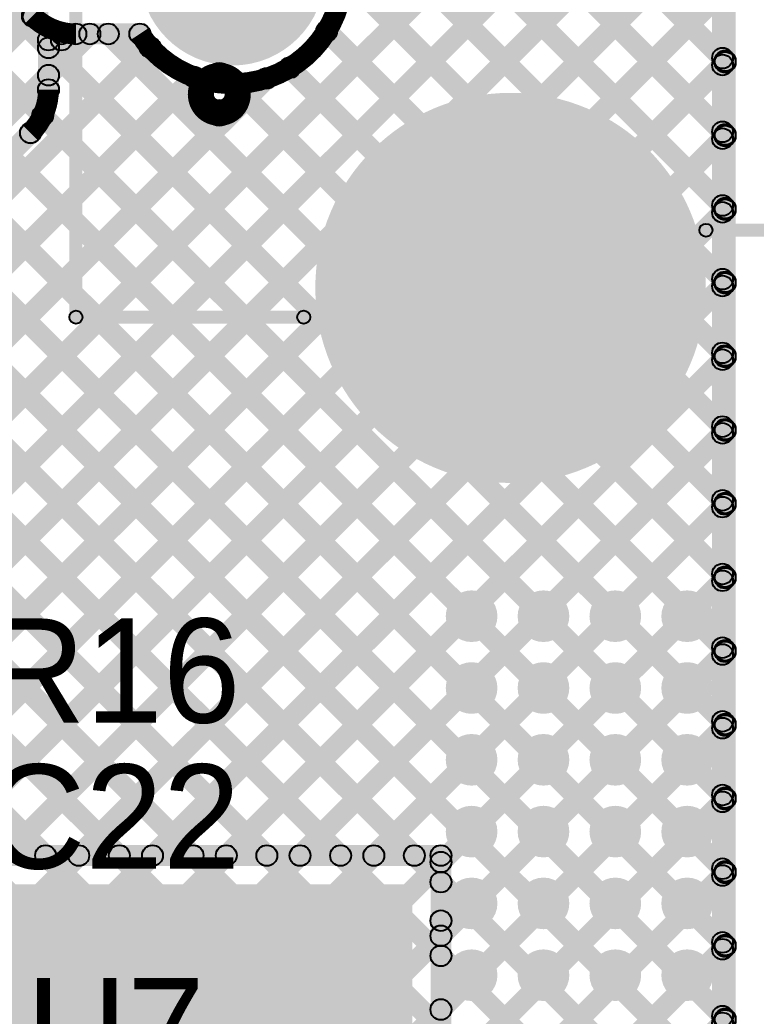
# Model space of a CAD drawing. Header units: millimetres. Extents: x -0.28 to 3.03, y -0.05 to 3.12.
# Drawn here: x 2.4386 to 2.7208, y 1.0364 to 1.4187 of the extents above; entities that cross this region are included whole.
import ezdxf

# ---------------------------------------------------------------- set-up
doc = ezdxf.new("R2010")
doc.units = ezdxf.units.MM
doc.header["$MEASUREMENT"] = 0
for name, color, linetype in [('BottomLayer', 5, 'Continuous'), ('BottomSolder', 6, 'Continuous'), ('PadHoleLayer', 156, 'Continuous'), ('TopLayer', 1, 'Continuous'), ('TopOverlay', 2, 'Continuous'), ('TopPaste', 8, 'Continuous'), ('TopSolder', 216, 'Continuous'), ('ViaHoleLayer', 16, 'Continuous')]:
    doc.layers.add(name, color=color, linetype=linetype)

# ---------------------------------------------------------------- blocks, each defined once
blk = doc.blocks.new('R__0603_34')
at = {"layer": 'TopLayer'}
for points in [[(-0.015, 0.0175), (-0.015, -0.0175), (-0.045, -0.0175), (-0.045, 0.0175)], [(0.045, 0.0175), (0.045, -0.0175), (0.015, -0.0175), (0.015, 0.0175)]]:
    blk.add_hatch(color=1, dxfattribs=at).paths.add_polyline_path(points)
at = {"layer": 'TopOverlay'}
h = blk.add_hatch(color=2, dxfattribs=at)
edge = h.paths.add_edge_path()
edge.add_arc((-0.049, 0.021), 0.0025, 0, 360)
h = blk.add_hatch(color=2, dxfattribs=at)
edge = h.paths.add_edge_path()
edge.add_arc((-0.049, 0.021), 0.0025, 0, 360)
for points in [[(0.049, 0.0235), (0.049, 0.0185), (-0.049, 0.0185), (-0.049, 0.0235)], [(-0.0465, -0.021), (-0.0515, -0.021), (-0.0515, 0.021), (-0.0465, 0.021)], [(0.0515, -0.021), (0.0465, -0.021), (0.0465, 0.021), (0.0515, 0.021)], [(0.049, -0.0185), (0.049, -0.0235), (-0.049, -0.0235), (-0.049, -0.0185)]]:
    blk.add_hatch(color=2, dxfattribs=at).paths.add_polyline_path(points)
h = blk.add_hatch(color=2, dxfattribs=at)
edge = h.paths.add_edge_path()
edge.add_arc((0.049, 0.021), 0.0025, 0, 360)
h = blk.add_hatch(color=2, dxfattribs=at)
edge = h.paths.add_edge_path()
edge.add_arc((0.049, 0.021), 0.0025, 0, 360)
h = blk.add_hatch(color=2, dxfattribs=at)
edge = h.paths.add_edge_path()
edge.add_arc((-0.049, -0.021), 0.0025, 0, 360)
h = blk.add_hatch(color=2, dxfattribs=at)
edge = h.paths.add_edge_path()
edge.add_arc((-0.049, -0.021), 0.0025, 0, 360)
h = blk.add_hatch(color=2, dxfattribs=at)
edge = h.paths.add_edge_path()
edge.add_arc((0.049, -0.021), 0.0025, 0, 360)
h = blk.add_hatch(color=2, dxfattribs=at)
edge = h.paths.add_edge_path()
edge.add_arc((0.049, -0.021), 0.0025, 0, 360)
at = {"layer": 'TopPaste'}
for points in [[(-0.015, 0.0175), (-0.015, -0.0175), (-0.045, -0.0175), (-0.045, 0.0175)], [(0.045, 0.0175), (0.045, -0.0175), (0.015, -0.0175), (0.015, 0.0175)]]:
    blk.add_hatch(color=8, dxfattribs=at).paths.add_polyline_path(points)
at = {"layer": 'TopSolder'}
for points in [[(-0.011, 0.0215), (-0.011, -0.0215), (-0.049, -0.0215), (-0.049, 0.0215)], [(0.049, 0.0215), (0.049, -0.0215), (0.011, -0.0215), (0.011, 0.0215)]]:
    blk.add_hatch(color=216, dxfattribs=at).paths.add_polyline_path(points)
at = {"layer": 'TopOverlay'}
for centre in [(-0.049, 0.021), (-0.049, 0.021), (0.049, 0.021), (0.049, 0.021), (-0.049, -0.021), (-0.049, -0.021), (0.049, -0.021), (0.049, -0.021)]:
    blk.add_circle(centre, 0.0025, dxfattribs=at)
blk = doc.blocks.new('901_141A1011D10100_74')
at = {"layer": 'BottomLayer'}
h = blk.add_hatch(color=5, dxfattribs=at)
edge = h.paths.add_edge_path()
edge.add_arc((-0.09843, 0), 0.0315, 0, 360)
h = blk.add_hatch(color=5, dxfattribs=at)
edge = h.paths.add_edge_path()
edge.add_arc((-0.21929, -0.10669), 0.07087, 0, 360)
at = {"layer": 'BottomSolder'}
h = blk.add_hatch(color=6, dxfattribs=at)
edge = h.paths.add_edge_path()
edge.add_arc((-0.09843, 0), 0.0355, 0, 360)
h = blk.add_hatch(color=6, dxfattribs=at)
edge = h.paths.add_edge_path()
edge.add_arc((-0.21929, -0.10669), 0.07487, 0, 360)
at = {"layer": 'PadHoleLayer'}
h = blk.add_hatch(color=156, dxfattribs=at)
edge = h.paths.add_edge_path()
edge.add_arc((-0.21929, -0.10669), 0.04528, 0, 360)
at = {"layer": 'TopLayer'}
h = blk.add_hatch(color=1, dxfattribs=at)
edge = h.paths.add_edge_path()
edge.add_arc((-0.09843, 0), 0.0315, 0, 360)
h = blk.add_hatch(color=1, dxfattribs=at)
edge = h.paths.add_edge_path()
edge.add_arc((-0.21929, -0.10669), 0.07087, 0, 360)
at = {"layer": 'TopOverlay'}
h = blk.add_hatch(color=2, dxfattribs=at)
edge = h.paths.add_edge_path()
edge.add_arc((-0.23052, 0.06), 0.0025, 0, 360)
h = blk.add_hatch(color=2, dxfattribs=at)
edge = h.paths.add_edge_path()
edge.add_arc((-0.23052, 0.06), 0.0025, 0, 360)
for points in [[(-0.23052, 0.0575), (-0.23052, 0.0625), (0.31092, 0.0625), (0.31092, 0.0575)], [(-0.23302, 0.06), (-0.22802, 0.06), (-0.22802, -0.0274), (-0.23302, -0.0274)], [(-0.19965, -0.18161), (-0.19465, -0.18161), (-0.19465, -0.51), (-0.19965, -0.51)]]:
    blk.add_hatch(color=2, dxfattribs=at).paths.add_polyline_path(points)
h = blk.add_hatch(color=2, dxfattribs=at)
edge = h.paths.add_edge_path()
edge.add_arc((-0.15207, 0.005), 0.005, 0, 360)
h = blk.add_hatch(color=2, dxfattribs=at)
edge = h.paths.add_edge_path()
edge.add_arc((-0.13793, 0.005), 0.005, 0, 360)
h = blk.add_hatch(color=2, dxfattribs=at)
edge = h.paths.add_edge_path()
edge.add_arc((-0.23052, -0.0274), 0.0025, 0, 360)
h = blk.add_hatch(color=2, dxfattribs=at)
edge = h.paths.add_edge_path()
edge.add_arc((-0.19715, -0.18161), 0.0025, 0, 360)
at = {"layer": 'TopSolder'}
h = blk.add_hatch(color=216, dxfattribs=at)
edge = h.paths.add_edge_path()
edge.add_arc((-0.09843, 0), 0.0355, 0, 360)
h = blk.add_hatch(color=216, dxfattribs=at)
edge = h.paths.add_edge_path()
edge.add_arc((-0.21929, -0.10669), 0.07487, 0, 360)
at = {"layer": 'TopOverlay', "const_width": 0.01}
blk.add_lwpolyline([(-0.13793, 0.005, 1), (-0.15207, 0.005, 1)], format="xyb", close=True, dxfattribs=at)
at = {"layer": 'TopOverlay'}
for centre, radius in [((-0.23052, 0.06), 0.0025), ((-0.23052, 0.06), 0.0025), ((-0.15207, 0.005), 0.005), ((-0.13793, 0.005), 0.005), ((-0.23052, -0.0274), 0.0025), ((-0.19715, -0.18161), 0.0025)]:
    blk.add_circle(centre, radius, dxfattribs=at)

msp = doc.modelspace()

# ---------------------------------------------------------------- hatches: boundary and pattern name
at = {"layer": 'BottomLayer'}
for points in [[(2.712, 0.0509), (2.704, 0.0509), (2.704, 3.09961), (2.712, 3.09961)], [(1.62818, 2.22367), (1.63384, 2.22933), (2.71083, 1.15234), (2.70517, 1.14668)], [(1.85714, 1.96643), (1.8628, 1.97209), (2.71083, 1.12406), (2.70517, 1.1184)], [(1.8808, 1.91448), (1.88646, 1.92014), (2.71083, 1.09577), (2.70517, 1.09012)], [(1.87986, 1.88714), (1.88552, 1.8928), (2.71083, 1.06749), (2.70517, 1.06183)], [(1.87849, 1.86023), (1.88415, 1.86589), (2.71083, 1.0392), (2.70517, 1.03355)], [(1.87867, 1.83177), (1.88432, 1.83743), (2.71083, 1.01092), (2.70517, 1.00526)], [(1.87468, 1.80747), (1.88034, 1.81313), (2.71083, 0.98263), (2.70517, 0.97698)], [(1.85709, 1.79677), (1.86275, 1.80243), (2.71083, 0.95435), (2.70517, 0.94869)], [(1.85649, 1.76909), (1.86215, 1.77474), (2.71083, 0.92607), (2.70517, 0.92041)], [(1.84238, 1.75492), (1.84804, 1.76057), (2.71083, 0.89778), (2.70517, 0.89212)], [(1.82985, 1.73917), (1.8355, 1.74482), (2.71083, 0.8695), (2.70517, 0.86384)], [(2.55529, 1.55113), (2.56094, 1.55678), (2.71083, 1.4069), (2.70517, 1.40124)], [(2.29683, 1.12605), (2.29117, 1.13171), (2.70517, 1.54571), (2.71083, 1.54005)], [(2.55791, 1.52023), (2.56356, 1.52588), (2.71083, 1.37861), (2.70517, 1.37296)], [(2.29673, 1.09767), (2.29108, 1.10333), (2.70517, 1.51742), (2.71083, 1.51177)], [(2.54739, 1.50246), (2.55305, 1.50811), (2.71083, 1.35033), (2.70517, 1.34467)], [(2.5298, 1.49176), (2.53546, 1.49742), (2.71083, 1.32205), (2.70517, 1.31639)], [(2.29683, 1.06948), (2.29117, 1.07514), (2.70517, 1.48914), (2.71083, 1.48348)], [(2.29683, 1.0412), (2.29117, 1.04685), (2.70517, 1.46085), (2.71083, 1.4552)], [(2.40757, 1.45041), (2.41323, 1.45606), (2.44619, 1.4231), (2.44054, 1.41744)], [(2.55967, 1.43361), (2.56532, 1.43927), (2.71083, 1.29376), (2.70517, 1.28811)], [(2.28509, 1.00117), (2.27943, 1.00683), (2.70517, 1.43257), (2.71083, 1.42691)], [(2.29282, 1.26346), (2.28716, 1.26912), (2.44084, 1.4228), (2.4465, 1.41714)], [(2.29433, 1.23669), (2.28867, 1.24234), (2.46253, 1.4162), (2.46818, 1.41054)], [(2.46, 1.40937), (2.46, 1.41737), (2.48451, 1.41737), (2.48451, 1.40937)], [(2.4696, 1.41054), (2.47526, 1.4162), (2.71083, 1.18062), (2.70517, 1.17497)], [(2.55336, 1.41163), (2.55902, 1.41729), (2.71083, 1.26548), (2.70517, 1.25982)], [(2.29433, 1.2084), (2.28867, 1.21406), (2.48566, 1.41105), (2.49132, 1.4054)], [(2.31337, 1.00117), (2.30771, 1.00683), (2.70517, 1.40429), (2.71083, 1.39863)], [(2.29433, 1.18012), (2.28867, 1.18578), (2.50256, 1.39966), (2.50822, 1.39401)], [(2.53916, 1.39755), (2.54482, 1.4032), (2.71083, 1.23719), (2.70517, 1.23154)], [(2.29683, 1.15433), (2.29117, 1.15999), (2.53035, 1.39917), (2.536, 1.39351)], [(2.51701, 1.39142), (2.52267, 1.39707), (2.71083, 1.20891), (2.70517, 1.20325)], [(2.34166, 1.00117), (2.336, 1.00683), (2.70517, 1.376), (2.71083, 1.37034)], [(2.36994, 1.00117), (2.36428, 1.00683), (2.70517, 1.34772), (2.71083, 1.34206)], [(2.39822, 1.00117), (2.39257, 1.00683), (2.70517, 1.31943), (2.71083, 1.31378)], [(2.42651, 1.00117), (2.42085, 1.00683), (2.70517, 1.29115), (2.71083, 1.28549)], [(2.45479, 1.00117), (2.44914, 1.00683), (2.70517, 1.26286), (2.71083, 1.25721)], [(2.28867, 1.25206), (2.29433, 1.25771), (2.71083, 0.84121), (2.70517, 0.83556)], [(2.47883, 0.99692), (2.47317, 1.00258), (2.70517, 1.23458), (2.71083, 1.22892)], [(2.28867, 1.22377), (2.29433, 1.22943), (2.71083, 0.81293), (2.70517, 0.80727)], [(2.49315, 0.98296), (2.48749, 0.98862), (2.70517, 1.2063), (2.71083, 1.20064)], [(2.28867, 1.19549), (2.29433, 1.20115), (2.71083, 0.78464), (2.70517, 0.77899)], [(2.50729, 0.96882), (2.50164, 0.97448), (2.70517, 1.17801), (2.71083, 1.17235)], [(2.52144, 0.95468), (2.51578, 0.96033), (2.70517, 1.14973), (2.71083, 1.14407)], [(2.53558, 0.94053), (2.52992, 0.94619), (2.70517, 1.12144), (2.71083, 1.11579)], [(2.54972, 0.92639), (2.54406, 0.93205), (2.70517, 1.09316), (2.71083, 1.0875)], [(2.56195, 0.91034), (2.55629, 0.91599), (2.70517, 1.06487), (2.71083, 1.05922)], [(2.56283, 0.88293), (2.55717, 0.88859), (2.70517, 1.03659), (2.71083, 1.03093)]]:
    msp.add_hatch(color=5, dxfattribs=at).paths.add_polyline_path(points)
h = msp.add_hatch(color=5, dxfattribs=at)
edge = h.paths.add_edge_path()
edge.add_arc((2.44337, 1.42027), 0.004, 0, 360)
h = msp.add_hatch(color=5, dxfattribs=at)
edge = h.paths.add_edge_path()
edge.add_arc((2.44337, 1.42027), 0.004, 0, 360)
h = msp.add_hatch(color=5, dxfattribs=at)
edge = h.paths.add_edge_path()
edge.add_arc((2.44338, 1.42025), 0.004, 0, 360)
h = msp.add_hatch(color=5, dxfattribs=at)
edge = h.paths.add_edge_path()
edge.add_arc((2.44367, 1.41997), 0.004, 0, 360)
h = msp.add_hatch(color=5, dxfattribs=at)
edge = h.paths.add_edge_path()
edge.add_arc((2.46, 1.41337), 0.004, 0, 360)
h = msp.add_hatch(color=5, dxfattribs=at)
edge = h.paths.add_edge_path()
edge.add_arc((2.46, 1.41337), 0.004, 0, 360)
h = msp.add_hatch(color=5, dxfattribs=at)
edge = h.paths.add_edge_path()
edge.add_arc((2.46, 1.41337), 0.004, 0, 360)
h = msp.add_hatch(color=5, dxfattribs=at)
edge = h.paths.add_edge_path()
edge.add_arc((2.46535, 1.41337), 0.004, 0, 360)
h = msp.add_hatch(color=5, dxfattribs=at)
edge = h.paths.add_edge_path()
edge.add_arc((2.47243, 1.41337), 0.004, 0, 360)
h = msp.add_hatch(color=5, dxfattribs=at)
edge = h.paths.add_edge_path()
edge.add_arc((2.48451, 1.41337), 0.004, 0, 360)
h = msp.add_hatch(color=5, dxfattribs=at)
edge = h.paths.add_edge_path()
edge.add_arc((2.48451, 1.41337), 0.004, 0, 360)
h = msp.add_hatch(color=5, dxfattribs=at)
edge = h.paths.add_edge_path()
edge.add_arc((2.55619, 1.41446), 0.004, 0, 360)
h = msp.add_hatch(color=5, dxfattribs=at)
edge = h.paths.add_edge_path()
edge.add_arc((2.48849, 1.40822), 0.004, 0, 360)
h = msp.add_hatch(color=5, dxfattribs=at)
edge = h.paths.add_edge_path()
edge.add_arc((2.708, 1.40407), 0.004, 0, 360)
h = msp.add_hatch(color=5, dxfattribs=at)
edge = h.paths.add_edge_path()
edge.add_arc((2.54199, 1.40038), 0.004, 0, 360)
h = msp.add_hatch(color=5, dxfattribs=at)
edge = h.paths.add_edge_path()
edge.add_arc((2.708, 1.40146), 0.004, 0, 360)
h = msp.add_hatch(color=5, dxfattribs=at)
edge = h.paths.add_edge_path()
edge.add_arc((2.50539, 1.39684), 0.004, 0, 360)
h = msp.add_hatch(color=5, dxfattribs=at)
edge = h.paths.add_edge_path()
edge.add_arc((2.53318, 1.39634), 0.004, 0, 360)
h = msp.add_hatch(color=5, dxfattribs=at)
edge = h.paths.add_edge_path()
edge.add_arc((2.51984, 1.39424), 0.004, 0, 360)
h = msp.add_hatch(color=5, dxfattribs=at)
edge = h.paths.add_edge_path()
edge.add_arc((2.708, 1.37579), 0.004, 0, 360)
h = msp.add_hatch(color=5, dxfattribs=at)
edge = h.paths.add_edge_path()
edge.add_arc((2.708, 1.37317), 0.004, 0, 360)
h = msp.add_hatch(color=5, dxfattribs=at)
edge = h.paths.add_edge_path()
edge.add_arc((2.708, 1.3475), 0.004, 0, 360)
h = msp.add_hatch(color=5, dxfattribs=at)
edge = h.paths.add_edge_path()
edge.add_arc((2.708, 1.34489), 0.004, 0, 360)
h = msp.add_hatch(color=5, dxfattribs=at)
edge = h.paths.add_edge_path()
edge.add_arc((2.708, 1.31922), 0.004, 0, 360)
h = msp.add_hatch(color=5, dxfattribs=at)
edge = h.paths.add_edge_path()
edge.add_arc((2.708, 1.3166), 0.004, 0, 360)
h = msp.add_hatch(color=5, dxfattribs=at)
edge = h.paths.add_edge_path()
edge.add_arc((2.708, 1.29093), 0.004, 0, 360)
h = msp.add_hatch(color=5, dxfattribs=at)
edge = h.paths.add_edge_path()
edge.add_arc((2.708, 1.28832), 0.004, 0, 360)
h = msp.add_hatch(color=5, dxfattribs=at)
edge = h.paths.add_edge_path()
edge.add_arc((2.708, 1.26265), 0.004, 0, 360)
h = msp.add_hatch(color=5, dxfattribs=at)
edge = h.paths.add_edge_path()
edge.add_arc((2.708, 1.26004), 0.004, 0, 360)
h = msp.add_hatch(color=5, dxfattribs=at)
edge = h.paths.add_edge_path()
edge.add_arc((2.708, 1.23436), 0.004, 0, 360)
h = msp.add_hatch(color=5, dxfattribs=at)
edge = h.paths.add_edge_path()
edge.add_arc((2.708, 1.23175), 0.004, 0, 360)
h = msp.add_hatch(color=5, dxfattribs=at)
edge = h.paths.add_edge_path()
edge.add_arc((2.708, 1.20608), 0.004, 0, 360)
h = msp.add_hatch(color=5, dxfattribs=at)
edge = h.paths.add_edge_path()
edge.add_arc((2.708, 1.20347), 0.004, 0, 360)
h = msp.add_hatch(color=5, dxfattribs=at)
edge = h.paths.add_edge_path()
edge.add_arc((2.61176, 1.18987), 0.00886, 0, 360)
h = msp.add_hatch(color=5, dxfattribs=at)
edge = h.paths.add_edge_path()
edge.add_arc((2.63932, 1.18987), 0.00886, 0, 360)
h = msp.add_hatch(color=5, dxfattribs=at)
edge = h.paths.add_edge_path()
edge.add_arc((2.66687, 1.18987), 0.00886, 0, 360)
h = msp.add_hatch(color=5, dxfattribs=at)
edge = h.paths.add_edge_path()
edge.add_arc((2.69443, 1.18987), 0.00886, 0, 360)
h = msp.add_hatch(color=5, dxfattribs=at)
edge = h.paths.add_edge_path()
edge.add_arc((2.708, 1.1778), 0.004, 0, 360)
h = msp.add_hatch(color=5, dxfattribs=at)
edge = h.paths.add_edge_path()
edge.add_arc((2.708, 1.17518), 0.004, 0, 360)
h = msp.add_hatch(color=5, dxfattribs=at)
edge = h.paths.add_edge_path()
edge.add_arc((2.61176, 1.16231), 0.00886, 0, 360)
h = msp.add_hatch(color=5, dxfattribs=at)
edge = h.paths.add_edge_path()
edge.add_arc((2.63932, 1.16231), 0.00886, 0, 360)
h = msp.add_hatch(color=5, dxfattribs=at)
edge = h.paths.add_edge_path()
edge.add_arc((2.66687, 1.16231), 0.00886, 0, 360)
h = msp.add_hatch(color=5, dxfattribs=at)
edge = h.paths.add_edge_path()
edge.add_arc((2.69443, 1.16231), 0.00886, 0, 360)
h = msp.add_hatch(color=5, dxfattribs=at)
edge = h.paths.add_edge_path()
edge.add_arc((2.708, 1.14951), 0.004, 0, 360)
h = msp.add_hatch(color=5, dxfattribs=at)
edge = h.paths.add_edge_path()
edge.add_arc((2.708, 1.1469), 0.004, 0, 360)
h = msp.add_hatch(color=5, dxfattribs=at)
edge = h.paths.add_edge_path()
edge.add_arc((2.61176, 1.13475), 0.00886, 0, 360)
h = msp.add_hatch(color=5, dxfattribs=at)
edge = h.paths.add_edge_path()
edge.add_arc((2.63932, 1.13475), 0.00886, 0, 360)
h = msp.add_hatch(color=5, dxfattribs=at)
edge = h.paths.add_edge_path()
edge.add_arc((2.66687, 1.13475), 0.00886, 0, 360)
h = msp.add_hatch(color=5, dxfattribs=at)
edge = h.paths.add_edge_path()
edge.add_arc((2.69443, 1.13475), 0.00886, 0, 360)
h = msp.add_hatch(color=5, dxfattribs=at)
edge = h.paths.add_edge_path()
edge.add_arc((2.708, 1.12123), 0.004, 0, 360)
h = msp.add_hatch(color=5, dxfattribs=at)
edge = h.paths.add_edge_path()
edge.add_arc((2.708, 1.11861), 0.004, 0, 360)
h = msp.add_hatch(color=5, dxfattribs=at)
edge = h.paths.add_edge_path()
edge.add_arc((2.61176, 1.10719), 0.00886, 0, 360)
h = msp.add_hatch(color=5, dxfattribs=at)
edge = h.paths.add_edge_path()
edge.add_arc((2.63932, 1.10719), 0.00886, 0, 360)
h = msp.add_hatch(color=5, dxfattribs=at)
edge = h.paths.add_edge_path()
edge.add_arc((2.66687, 1.10719), 0.00886, 0, 360)
h = msp.add_hatch(color=5, dxfattribs=at)
edge = h.paths.add_edge_path()
edge.add_arc((2.69443, 1.10719), 0.00886, 0, 360)
h = msp.add_hatch(color=5, dxfattribs=at)
edge = h.paths.add_edge_path()
edge.add_arc((2.708, 1.09294), 0.004, 0, 360)
h = msp.add_hatch(color=5, dxfattribs=at)
edge = h.paths.add_edge_path()
edge.add_arc((2.708, 1.09033), 0.004, 0, 360)
h = msp.add_hatch(color=5, dxfattribs=at)
edge = h.paths.add_edge_path()
edge.add_arc((2.61176, 1.07963), 0.00886, 0, 360)
h = msp.add_hatch(color=5, dxfattribs=at)
edge = h.paths.add_edge_path()
edge.add_arc((2.63932, 1.07963), 0.00886, 0, 360)
h = msp.add_hatch(color=5, dxfattribs=at)
edge = h.paths.add_edge_path()
edge.add_arc((2.66687, 1.07963), 0.00886, 0, 360)
h = msp.add_hatch(color=5, dxfattribs=at)
edge = h.paths.add_edge_path()
edge.add_arc((2.69443, 1.07963), 0.00886, 0, 360)
h = msp.add_hatch(color=5, dxfattribs=at)
edge = h.paths.add_edge_path()
edge.add_arc((2.708, 1.06466), 0.004, 0, 360)
h = msp.add_hatch(color=5, dxfattribs=at)
edge = h.paths.add_edge_path()
edge.add_arc((2.708, 1.06205), 0.004, 0, 360)
h = msp.add_hatch(color=5, dxfattribs=at)
edge = h.paths.add_edge_path()
edge.add_arc((2.61176, 1.05207), 0.00886, 0, 360)
h = msp.add_hatch(color=5, dxfattribs=at)
edge = h.paths.add_edge_path()
edge.add_arc((2.63932, 1.05207), 0.00886, 0, 360)
h = msp.add_hatch(color=5, dxfattribs=at)
edge = h.paths.add_edge_path()
edge.add_arc((2.66687, 1.05207), 0.00886, 0, 360)
h = msp.add_hatch(color=5, dxfattribs=at)
edge = h.paths.add_edge_path()
edge.add_arc((2.69443, 1.05207), 0.00886, 0, 360)
h = msp.add_hatch(color=5, dxfattribs=at)
edge = h.paths.add_edge_path()
edge.add_arc((2.708, 1.03637), 0.004, 0, 360)
h = msp.add_hatch(color=5, dxfattribs=at)
edge = h.paths.add_edge_path()
edge.add_arc((2.708, 1.03376), 0.004, 0, 360)
at = {"layer": 'BottomSolder'}
h = msp.add_hatch(color=6, dxfattribs=at)
edge = h.paths.add_edge_path()
edge.add_arc((2.61176, 1.18987), 0.00991, 0, 360)
h = msp.add_hatch(color=6, dxfattribs=at)
edge = h.paths.add_edge_path()
edge.add_arc((2.63932, 1.18987), 0.00991, 0, 360)
h = msp.add_hatch(color=6, dxfattribs=at)
edge = h.paths.add_edge_path()
edge.add_arc((2.66687, 1.18987), 0.00991, 0, 360)
h = msp.add_hatch(color=6, dxfattribs=at)
edge = h.paths.add_edge_path()
edge.add_arc((2.69443, 1.18987), 0.00991, 0, 360)
h = msp.add_hatch(color=6, dxfattribs=at)
edge = h.paths.add_edge_path()
edge.add_arc((2.61176, 1.16231), 0.00991, 0, 360)
h = msp.add_hatch(color=6, dxfattribs=at)
edge = h.paths.add_edge_path()
edge.add_arc((2.63932, 1.16231), 0.00991, 0, 360)
h = msp.add_hatch(color=6, dxfattribs=at)
edge = h.paths.add_edge_path()
edge.add_arc((2.66687, 1.16231), 0.00991, 0, 360)
h = msp.add_hatch(color=6, dxfattribs=at)
edge = h.paths.add_edge_path()
edge.add_arc((2.69443, 1.16231), 0.00991, 0, 360)
h = msp.add_hatch(color=6, dxfattribs=at)
edge = h.paths.add_edge_path()
edge.add_arc((2.61176, 1.13475), 0.00991, 0, 360)
h = msp.add_hatch(color=6, dxfattribs=at)
edge = h.paths.add_edge_path()
edge.add_arc((2.63932, 1.13475), 0.00991, 0, 360)
h = msp.add_hatch(color=6, dxfattribs=at)
edge = h.paths.add_edge_path()
edge.add_arc((2.66687, 1.13475), 0.00991, 0, 360)
h = msp.add_hatch(color=6, dxfattribs=at)
edge = h.paths.add_edge_path()
edge.add_arc((2.69443, 1.13475), 0.00991, 0, 360)
h = msp.add_hatch(color=6, dxfattribs=at)
edge = h.paths.add_edge_path()
edge.add_arc((2.61176, 1.10719), 0.00991, 0, 360)
h = msp.add_hatch(color=6, dxfattribs=at)
edge = h.paths.add_edge_path()
edge.add_arc((2.63932, 1.10719), 0.00991, 0, 360)
h = msp.add_hatch(color=6, dxfattribs=at)
edge = h.paths.add_edge_path()
edge.add_arc((2.66687, 1.10719), 0.00991, 0, 360)
h = msp.add_hatch(color=6, dxfattribs=at)
edge = h.paths.add_edge_path()
edge.add_arc((2.69443, 1.10719), 0.00991, 0, 360)
h = msp.add_hatch(color=6, dxfattribs=at)
edge = h.paths.add_edge_path()
edge.add_arc((2.61176, 1.07963), 0.00991, 0, 360)
h = msp.add_hatch(color=6, dxfattribs=at)
edge = h.paths.add_edge_path()
edge.add_arc((2.63932, 1.07963), 0.00991, 0, 360)
h = msp.add_hatch(color=6, dxfattribs=at)
edge = h.paths.add_edge_path()
edge.add_arc((2.66687, 1.07963), 0.00991, 0, 360)
h = msp.add_hatch(color=6, dxfattribs=at)
edge = h.paths.add_edge_path()
edge.add_arc((2.69443, 1.07963), 0.00991, 0, 360)
h = msp.add_hatch(color=6, dxfattribs=at)
edge = h.paths.add_edge_path()
edge.add_arc((2.61176, 1.05207), 0.00991, 0, 360)
h = msp.add_hatch(color=6, dxfattribs=at)
edge = h.paths.add_edge_path()
edge.add_arc((2.63932, 1.05207), 0.00991, 0, 360)
h = msp.add_hatch(color=6, dxfattribs=at)
edge = h.paths.add_edge_path()
edge.add_arc((2.66687, 1.05207), 0.00991, 0, 360)
h = msp.add_hatch(color=6, dxfattribs=at)
edge = h.paths.add_edge_path()
edge.add_arc((2.69443, 1.05207), 0.00991, 0, 360)
at = {"layer": 'TopLayer'}
for points in [[(2.70502, 3.099), (2.71302, 3.099), (2.71302, 0.0503), (2.70502, 0.0503)], [(2.55529, 1.55113), (2.56094, 1.55678), (2.71185, 1.40588), (2.7062, 1.40022)], [(2.36583, 1.19505), (2.36017, 1.20071), (2.7062, 1.54673), (2.71185, 1.54107)], [(2.55791, 1.52023), (2.56356, 1.52588), (2.71185, 1.37759), (2.7062, 1.37193)], [(2.36633, 1.16727), (2.36068, 1.17293), (2.7062, 1.51845), (2.71185, 1.51279)], [(2.54739, 1.50246), (2.55305, 1.50811), (2.71185, 1.34931), (2.7062, 1.34365)], [(2.5298, 1.49176), (2.53546, 1.49742), (2.71185, 1.32102), (2.7062, 1.31537)], [(2.36633, 1.13899), (2.36068, 1.14464), (2.7062, 1.49016), (2.71185, 1.48451)], [(2.36633, 1.1107), (2.36068, 1.11636), (2.7062, 1.46188), (2.71185, 1.45622)], [(2.55967, 1.43361), (2.56532, 1.43927), (2.71185, 1.29274), (2.7062, 1.28708)], [(2.37909, 1.09517), (2.37343, 1.10083), (2.7062, 1.43359), (2.71185, 1.42794)], [(2.45233, 1.39469), (2.44667, 1.40034), (2.46253, 1.4162), (2.46818, 1.41054)], [(2.4495, 1.407), (2.4495, 1.415), (2.4545, 1.415), (2.4545, 1.407)], [(2.4545, 1.40937), (2.4545, 1.41737), (2.48451, 1.41737), (2.48451, 1.40937)], [(2.4696, 1.41054), (2.47526, 1.4162), (2.71185, 1.1796), (2.7062, 1.17394)], [(2.55336, 1.41163), (2.55902, 1.41729), (2.71185, 1.26445), (2.7062, 1.2588)], [(2.3256, 1.23967), (2.31994, 1.24533), (2.48566, 1.41105), (2.49132, 1.4054)], [(2.4535, 1.392), (2.4455, 1.392), (2.4455, 1.411), (2.4535, 1.411)], [(2.44667, 1.40518), (2.45233, 1.41084), (2.71185, 1.15132), (2.7062, 1.14566)], [(2.40737, 1.09517), (2.40171, 1.10083), (2.7062, 1.40531), (2.71185, 1.39965)], [(2.35388, 1.23967), (2.34822, 1.24533), (2.50256, 1.39966), (2.50822, 1.39401)], [(2.53916, 1.39755), (2.54482, 1.4032), (2.71185, 1.23617), (2.7062, 1.23051)], [(2.36583, 1.22333), (2.36017, 1.22899), (2.53035, 1.39917), (2.536, 1.39351)], [(2.51701, 1.39142), (2.52267, 1.39707), (2.71185, 1.20789), (2.7062, 1.20223)], [(2.44443, 1.37915), (2.45008, 1.3848), (2.71185, 1.12303), (2.7062, 1.11738)], [(2.40946, 1.33657), (2.40381, 1.34223), (2.43977, 1.37819), (2.44543, 1.37254)], [(2.43566, 1.09517), (2.43, 1.10083), (2.7062, 1.37703), (2.71185, 1.37137)], [(2.43126, 1.36403), (2.43692, 1.36968), (2.71185, 1.09475), (2.7062, 1.08909)], [(2.41712, 1.34988), (2.42278, 1.35554), (2.71185, 1.06646), (2.7062, 1.06081)], [(2.46394, 1.09517), (2.45828, 1.10083), (2.7062, 1.34874), (2.71185, 1.34308)], [(2.40296, 1.33576), (2.40861, 1.34142), (2.71185, 1.03818), (2.7062, 1.03252)], [(2.32419, 1.32967), (2.32985, 1.33533), (2.56435, 1.10083), (2.55869, 1.09517)], [(2.35248, 1.32967), (2.35814, 1.33533), (2.59264, 1.10083), (2.58698, 1.09517)], [(2.38076, 1.32967), (2.38642, 1.33533), (2.71185, 1.0099), (2.7062, 1.00424)], [(2.31017, 1.31541), (2.31583, 1.32107), (2.53607, 1.10083), (2.53041, 1.09517)], [(2.49222, 1.09517), (2.48657, 1.10083), (2.7062, 1.32046), (2.71185, 1.3148)], [(2.52051, 1.09517), (2.51485, 1.10083), (2.7062, 1.29217), (2.71185, 1.28652)], [(2.54879, 1.09517), (2.54314, 1.10083), (2.7062, 1.26389), (2.71185, 1.25823)], [(2.36017, 1.23713), (2.36583, 1.24278), (2.50778, 1.10083), (2.50213, 1.09517)], [(2.57708, 1.09517), (2.57142, 1.10083), (2.7062, 1.2356), (2.71185, 1.22995)], [(2.36017, 1.20884), (2.36583, 1.2145), (2.4795, 1.10083), (2.47384, 1.09517)], [(2.60283, 1.09264), (2.59717, 1.0983), (2.7062, 1.20732), (2.71185, 1.20166)], [(2.36068, 1.18005), (2.36633, 1.18571), (2.45121, 1.10083), (2.44556, 1.09517)], [(2.60283, 1.06435), (2.59717, 1.07001), (2.7062, 1.17904), (2.71185, 1.17338)], [(2.60283, 1.03607), (2.59717, 1.04173), (2.7062, 1.15075), (2.71185, 1.14509)], [(2.60283, 1.00779), (2.59717, 1.01344), (2.7062, 1.12247), (2.71185, 1.11681)], [(2.36351, 1.094), (2.36351, 1.102), (2.6, 1.102), (2.6, 1.094)], [(2.604, 1.073), (2.596, 1.073), (2.596, 1.098), (2.604, 1.098)], [(2.60283, 0.9795), (2.59717, 0.98516), (2.7062, 1.09418), (2.71185, 1.08853)], [(2.59717, 1.08498), (2.60283, 1.09064), (2.71185, 0.98161), (2.7062, 0.97595)], [(2.252, 1.024), (2.589, 1.024), (2.589, 1.087), (2.252, 1.087)], [(2.604, 1.013), (2.596, 1.013), (2.596, 1.073), (2.604, 1.073)], [(2.604, 1.013), (2.596, 1.013), (2.596, 1.073), (2.604, 1.073)], [(2.60283, 0.95122), (2.59717, 0.95687), (2.7062, 1.0659), (2.71185, 1.06024)], [(2.546, 0.876), (2.589, 0.876), (2.589, 1.062), (2.546, 1.062)], [(2.59717, 1.05669), (2.60283, 1.06235), (2.71185, 0.95333), (2.7062, 0.94767)], [(2.60283, 0.92293), (2.59717, 0.92859), (2.7062, 1.03761), (2.71185, 1.03196)]]:
    msp.add_hatch(color=1, dxfattribs=at).paths.add_polyline_path(points)
h = msp.add_hatch(color=1, dxfattribs=at)
edge = h.paths.add_edge_path()
edge.add_arc((2.4495, 1.411), 0.004, 0, 360)
h = msp.add_hatch(color=1, dxfattribs=at)
edge = h.paths.add_edge_path()
edge.add_arc((2.4495, 1.411), 0.004, 0, 360)
h = msp.add_hatch(color=1, dxfattribs=at)
edge = h.paths.add_edge_path()
edge.add_arc((2.4545, 1.41337), 0.004, 0, 360)
h = msp.add_hatch(color=1, dxfattribs=at)
edge = h.paths.add_edge_path()
edge.add_arc((2.4545, 1.411), 0.004, 0, 360)
h = msp.add_hatch(color=1, dxfattribs=at)
edge = h.paths.add_edge_path()
edge.add_arc((2.46535, 1.41337), 0.004, 0, 360)
h = msp.add_hatch(color=1, dxfattribs=at)
edge = h.paths.add_edge_path()
edge.add_arc((2.47243, 1.41337), 0.004, 0, 360)
h = msp.add_hatch(color=1, dxfattribs=at)
edge = h.paths.add_edge_path()
edge.add_arc((2.48451, 1.41337), 0.004, 0, 360)
h = msp.add_hatch(color=1, dxfattribs=at)
edge = h.paths.add_edge_path()
edge.add_arc((2.48451, 1.41337), 0.004, 0, 360)
h = msp.add_hatch(color=1, dxfattribs=at)
edge = h.paths.add_edge_path()
edge.add_arc((2.55619, 1.41446), 0.004, 0, 360)
h = msp.add_hatch(color=1, dxfattribs=at)
edge = h.paths.add_edge_path()
edge.add_arc((2.4495, 1.40801), 0.004, 0, 360)
h = msp.add_hatch(color=1, dxfattribs=at)
edge = h.paths.add_edge_path()
edge.add_arc((2.48849, 1.40822), 0.004, 0, 360)
h = msp.add_hatch(color=1, dxfattribs=at)
edge = h.paths.add_edge_path()
edge.add_arc((2.54199, 1.40038), 0.004, 0, 360)
h = msp.add_hatch(color=1, dxfattribs=at)
edge = h.paths.add_edge_path()
edge.add_arc((2.70902, 1.40305), 0.004, 0, 360)
h = msp.add_hatch(color=1, dxfattribs=at)
edge = h.paths.add_edge_path()
edge.add_arc((2.70902, 1.40248), 0.004, 0, 360)
h = msp.add_hatch(color=1, dxfattribs=at)
edge = h.paths.add_edge_path()
edge.add_arc((2.4495, 1.39752), 0.004, 0, 360)
h = msp.add_hatch(color=1, dxfattribs=at)
edge = h.paths.add_edge_path()
edge.add_arc((2.50539, 1.39684), 0.004, 0, 360)
h = msp.add_hatch(color=1, dxfattribs=at)
edge = h.paths.add_edge_path()
edge.add_arc((2.53318, 1.39634), 0.004, 0, 360)
h = msp.add_hatch(color=1, dxfattribs=at)
edge = h.paths.add_edge_path()
edge.add_arc((2.4495, 1.392), 0.004, 0, 360)
h = msp.add_hatch(color=1, dxfattribs=at)
edge = h.paths.add_edge_path()
edge.add_arc((2.4495, 1.392), 0.004, 0, 360)
h = msp.add_hatch(color=1, dxfattribs=at)
edge = h.paths.add_edge_path()
edge.add_arc((2.4495, 1.392), 0.004, 0, 360)
h = msp.add_hatch(color=1, dxfattribs=at)
edge = h.paths.add_edge_path()
edge.add_arc((2.51984, 1.39424), 0.004, 0, 360)
h = msp.add_hatch(color=1, dxfattribs=at)
edge = h.paths.add_edge_path()
edge.add_arc((2.44725, 1.38197), 0.004, 0, 360)
h = msp.add_hatch(color=1, dxfattribs=at)
edge = h.paths.add_edge_path()
edge.add_arc((2.4426, 1.37537), 0.004, 0, 360)
h = msp.add_hatch(color=1, dxfattribs=at)
edge = h.paths.add_edge_path()
edge.add_arc((2.4426, 1.37537), 0.004, 0, 360)
h = msp.add_hatch(color=1, dxfattribs=at)
edge = h.paths.add_edge_path()
edge.add_arc((2.44262, 1.37538), 0.004, 0, 360)
h = msp.add_hatch(color=1, dxfattribs=at)
edge = h.paths.add_edge_path()
edge.add_arc((2.70902, 1.37476), 0.004, 0, 360)
h = msp.add_hatch(color=1, dxfattribs=at)
edge = h.paths.add_edge_path()
edge.add_arc((2.70902, 1.3742), 0.004, 0, 360)
h = msp.add_hatch(color=1, dxfattribs=at)
edge = h.paths.add_edge_path()
edge.add_arc((2.70902, 1.34648), 0.004, 0, 360)
h = msp.add_hatch(color=1, dxfattribs=at)
edge = h.paths.add_edge_path()
edge.add_arc((2.70902, 1.34591), 0.004, 0, 360)
h = msp.add_hatch(color=1, dxfattribs=at)
edge = h.paths.add_edge_path()
edge.add_arc((2.70902, 1.31819), 0.004, 0, 360)
h = msp.add_hatch(color=1, dxfattribs=at)
edge = h.paths.add_edge_path()
edge.add_arc((2.70902, 1.31763), 0.004, 0, 360)
h = msp.add_hatch(color=1, dxfattribs=at)
edge = h.paths.add_edge_path()
edge.add_arc((2.70902, 1.28991), 0.004, 0, 360)
h = msp.add_hatch(color=1, dxfattribs=at)
edge = h.paths.add_edge_path()
edge.add_arc((2.70902, 1.28934), 0.004, 0, 360)
h = msp.add_hatch(color=1, dxfattribs=at)
edge = h.paths.add_edge_path()
edge.add_arc((2.70902, 1.26163), 0.004, 0, 360)
h = msp.add_hatch(color=1, dxfattribs=at)
edge = h.paths.add_edge_path()
edge.add_arc((2.70902, 1.26106), 0.004, 0, 360)
h = msp.add_hatch(color=1, dxfattribs=at)
edge = h.paths.add_edge_path()
edge.add_arc((2.70902, 1.23334), 0.004, 0, 360)
h = msp.add_hatch(color=1, dxfattribs=at)
edge = h.paths.add_edge_path()
edge.add_arc((2.70902, 1.23278), 0.004, 0, 360)
h = msp.add_hatch(color=1, dxfattribs=at)
edge = h.paths.add_edge_path()
edge.add_arc((2.70902, 1.20506), 0.004, 0, 360)
h = msp.add_hatch(color=1, dxfattribs=at)
edge = h.paths.add_edge_path()
edge.add_arc((2.70902, 1.20449), 0.004, 0, 360)
h = msp.add_hatch(color=1, dxfattribs=at)
edge = h.paths.add_edge_path()
edge.add_arc((2.61176, 1.18987), 0.00886, 0, 360)
h = msp.add_hatch(color=1, dxfattribs=at)
edge = h.paths.add_edge_path()
edge.add_arc((2.63932, 1.18987), 0.00886, 0, 360)
h = msp.add_hatch(color=1, dxfattribs=at)
edge = h.paths.add_edge_path()
edge.add_arc((2.66687, 1.18987), 0.00886, 0, 360)
h = msp.add_hatch(color=1, dxfattribs=at)
edge = h.paths.add_edge_path()
edge.add_arc((2.69443, 1.18987), 0.00886, 0, 360)
h = msp.add_hatch(color=1, dxfattribs=at)
edge = h.paths.add_edge_path()
edge.add_arc((2.70902, 1.17677), 0.004, 0, 360)
h = msp.add_hatch(color=1, dxfattribs=at)
edge = h.paths.add_edge_path()
edge.add_arc((2.70902, 1.17621), 0.004, 0, 360)
h = msp.add_hatch(color=1, dxfattribs=at)
edge = h.paths.add_edge_path()
edge.add_arc((2.61176, 1.16231), 0.00886, 0, 360)
h = msp.add_hatch(color=1, dxfattribs=at)
edge = h.paths.add_edge_path()
edge.add_arc((2.63932, 1.16231), 0.00886, 0, 360)
h = msp.add_hatch(color=1, dxfattribs=at)
edge = h.paths.add_edge_path()
edge.add_arc((2.66687, 1.16231), 0.00886, 0, 360)
h = msp.add_hatch(color=1, dxfattribs=at)
edge = h.paths.add_edge_path()
edge.add_arc((2.69443, 1.16231), 0.00886, 0, 360)
h = msp.add_hatch(color=1, dxfattribs=at)
edge = h.paths.add_edge_path()
edge.add_arc((2.70902, 1.14849), 0.004, 0, 360)
h = msp.add_hatch(color=1, dxfattribs=at)
edge = h.paths.add_edge_path()
edge.add_arc((2.70902, 1.14792), 0.004, 0, 360)
h = msp.add_hatch(color=1, dxfattribs=at)
edge = h.paths.add_edge_path()
edge.add_arc((2.61176, 1.13475), 0.00886, 0, 360)
h = msp.add_hatch(color=1, dxfattribs=at)
edge = h.paths.add_edge_path()
edge.add_arc((2.63932, 1.13475), 0.00886, 0, 360)
h = msp.add_hatch(color=1, dxfattribs=at)
edge = h.paths.add_edge_path()
edge.add_arc((2.66687, 1.13475), 0.00886, 0, 360)
h = msp.add_hatch(color=1, dxfattribs=at)
edge = h.paths.add_edge_path()
edge.add_arc((2.69443, 1.13475), 0.00886, 0, 360)
h = msp.add_hatch(color=1, dxfattribs=at)
edge = h.paths.add_edge_path()
edge.add_arc((2.70902, 1.1202), 0.004, 0, 360)
h = msp.add_hatch(color=1, dxfattribs=at)
edge = h.paths.add_edge_path()
edge.add_arc((2.70902, 1.11964), 0.004, 0, 360)
h = msp.add_hatch(color=1, dxfattribs=at)
edge = h.paths.add_edge_path()
edge.add_arc((2.61176, 1.10719), 0.00886, 0, 360)
h = msp.add_hatch(color=1, dxfattribs=at)
edge = h.paths.add_edge_path()
edge.add_arc((2.63932, 1.10719), 0.00886, 0, 360)
h = msp.add_hatch(color=1, dxfattribs=at)
edge = h.paths.add_edge_path()
edge.add_arc((2.66687, 1.10719), 0.00886, 0, 360)
h = msp.add_hatch(color=1, dxfattribs=at)
edge = h.paths.add_edge_path()
edge.add_arc((2.69443, 1.10719), 0.00886, 0, 360)
h = msp.add_hatch(color=1, dxfattribs=at)
edge = h.paths.add_edge_path()
edge.add_arc((2.44839, 1.098), 0.004, 0, 360)
h = msp.add_hatch(color=1, dxfattribs=at)
edge = h.paths.add_edge_path()
edge.add_arc((2.46111, 1.098), 0.004, 0, 360)
h = msp.add_hatch(color=1, dxfattribs=at)
edge = h.paths.add_edge_path()
edge.add_arc((2.47667, 1.098), 0.004, 0, 360)
h = msp.add_hatch(color=1, dxfattribs=at)
edge = h.paths.add_edge_path()
edge.add_arc((2.4894, 1.098), 0.004, 0, 360)
h = msp.add_hatch(color=1, dxfattribs=at)
edge = h.paths.add_edge_path()
edge.add_arc((2.50495, 1.098), 0.004, 0, 360)
h = msp.add_hatch(color=1, dxfattribs=at)
edge = h.paths.add_edge_path()
edge.add_arc((2.51768, 1.098), 0.004, 0, 360)
h = msp.add_hatch(color=1, dxfattribs=at)
edge = h.paths.add_edge_path()
edge.add_arc((2.53324, 1.098), 0.004, 0, 360)
h = msp.add_hatch(color=1, dxfattribs=at)
edge = h.paths.add_edge_path()
edge.add_arc((2.54596, 1.098), 0.004, 0, 360)
h = msp.add_hatch(color=1, dxfattribs=at)
edge = h.paths.add_edge_path()
edge.add_arc((2.56152, 1.098), 0.004, 0, 360)
h = msp.add_hatch(color=1, dxfattribs=at)
edge = h.paths.add_edge_path()
edge.add_arc((2.57425, 1.098), 0.004, 0, 360)
h = msp.add_hatch(color=1, dxfattribs=at)
edge = h.paths.add_edge_path()
edge.add_arc((2.58981, 1.098), 0.004, 0, 360)
h = msp.add_hatch(color=1, dxfattribs=at)
edge = h.paths.add_edge_path()
edge.add_arc((2.6, 1.098), 0.004, 0, 360)
h = msp.add_hatch(color=1, dxfattribs=at)
edge = h.paths.add_edge_path()
edge.add_arc((2.6, 1.098), 0.004, 0, 360)
h = msp.add_hatch(color=1, dxfattribs=at)
edge = h.paths.add_edge_path()
edge.add_arc((2.6, 1.09547), 0.004, 0, 360)
h = msp.add_hatch(color=1, dxfattribs=at)
edge = h.paths.add_edge_path()
edge.add_arc((2.70902, 1.09192), 0.004, 0, 360)
h = msp.add_hatch(color=1, dxfattribs=at)
edge = h.paths.add_edge_path()
edge.add_arc((2.70902, 1.09135), 0.004, 0, 360)
h = msp.add_hatch(color=1, dxfattribs=at)
edge = h.paths.add_edge_path()
edge.add_arc((2.6, 1.08781), 0.004, 0, 360)
h = msp.add_hatch(color=1, dxfattribs=at)
edge = h.paths.add_edge_path()
edge.add_arc((2.61176, 1.07963), 0.00886, 0, 360)
h = msp.add_hatch(color=1, dxfattribs=at)
edge = h.paths.add_edge_path()
edge.add_arc((2.63932, 1.07963), 0.00886, 0, 360)
h = msp.add_hatch(color=1, dxfattribs=at)
edge = h.paths.add_edge_path()
edge.add_arc((2.66687, 1.07963), 0.00886, 0, 360)
h = msp.add_hatch(color=1, dxfattribs=at)
edge = h.paths.add_edge_path()
edge.add_arc((2.69443, 1.07963), 0.00886, 0, 360)
h = msp.add_hatch(color=1, dxfattribs=at)
edge = h.paths.add_edge_path()
edge.add_arc((2.6, 1.073), 0.004, 0, 360)
h = msp.add_hatch(color=1, dxfattribs=at)
edge = h.paths.add_edge_path()
edge.add_arc((2.6, 1.073), 0.004, 0, 360)
h = msp.add_hatch(color=1, dxfattribs=at)
edge = h.paths.add_edge_path()
edge.add_arc((2.6, 1.073), 0.004, 0, 360)
h = msp.add_hatch(color=1, dxfattribs=at)
edge = h.paths.add_edge_path()
edge.add_arc((2.6, 1.06718), 0.004, 0, 360)
h = msp.add_hatch(color=1, dxfattribs=at)
edge = h.paths.add_edge_path()
edge.add_arc((2.70902, 1.06364), 0.004, 0, 360)
h = msp.add_hatch(color=1, dxfattribs=at)
edge = h.paths.add_edge_path()
edge.add_arc((2.70902, 1.06307), 0.004, 0, 360)
h = msp.add_hatch(color=1, dxfattribs=at)
edge = h.paths.add_edge_path()
edge.add_arc((2.6, 1.05952), 0.004, 0, 360)
h = msp.add_hatch(color=1, dxfattribs=at)
edge = h.paths.add_edge_path()
edge.add_arc((2.61176, 1.05207), 0.00886, 0, 360)
h = msp.add_hatch(color=1, dxfattribs=at)
edge = h.paths.add_edge_path()
edge.add_arc((2.63932, 1.05207), 0.00886, 0, 360)
h = msp.add_hatch(color=1, dxfattribs=at)
edge = h.paths.add_edge_path()
edge.add_arc((2.66687, 1.05207), 0.00886, 0, 360)
h = msp.add_hatch(color=1, dxfattribs=at)
edge = h.paths.add_edge_path()
edge.add_arc((2.69443, 1.05207), 0.00886, 0, 360)
h = msp.add_hatch(color=1, dxfattribs=at)
edge = h.paths.add_edge_path()
edge.add_arc((2.6, 1.0389), 0.004, 0, 360)
h = msp.add_hatch(color=1, dxfattribs=at)
edge = h.paths.add_edge_path()
edge.add_arc((2.70902, 1.03535), 0.004, 0, 360)
h = msp.add_hatch(color=1, dxfattribs=at)
edge = h.paths.add_edge_path()
edge.add_arc((2.70902, 1.03479), 0.004, 0, 360)
at = {"layer": 'TopSolder'}
h = msp.add_hatch(color=216, dxfattribs=at)
edge = h.paths.add_edge_path()
edge.add_arc((2.61176, 1.18987), 0.00991, 0, 360)
h = msp.add_hatch(color=216, dxfattribs=at)
edge = h.paths.add_edge_path()
edge.add_arc((2.63932, 1.18987), 0.00991, 0, 360)
h = msp.add_hatch(color=216, dxfattribs=at)
edge = h.paths.add_edge_path()
edge.add_arc((2.66687, 1.18987), 0.00991, 0, 360)
h = msp.add_hatch(color=216, dxfattribs=at)
edge = h.paths.add_edge_path()
edge.add_arc((2.69443, 1.18987), 0.00991, 0, 360)
h = msp.add_hatch(color=216, dxfattribs=at)
edge = h.paths.add_edge_path()
edge.add_arc((2.61176, 1.16231), 0.00991, 0, 360)
h = msp.add_hatch(color=216, dxfattribs=at)
edge = h.paths.add_edge_path()
edge.add_arc((2.63932, 1.16231), 0.00991, 0, 360)
h = msp.add_hatch(color=216, dxfattribs=at)
edge = h.paths.add_edge_path()
edge.add_arc((2.66687, 1.16231), 0.00991, 0, 360)
h = msp.add_hatch(color=216, dxfattribs=at)
edge = h.paths.add_edge_path()
edge.add_arc((2.69443, 1.16231), 0.00991, 0, 360)
h = msp.add_hatch(color=216, dxfattribs=at)
edge = h.paths.add_edge_path()
edge.add_arc((2.61176, 1.13475), 0.00991, 0, 360)
h = msp.add_hatch(color=216, dxfattribs=at)
edge = h.paths.add_edge_path()
edge.add_arc((2.63932, 1.13475), 0.00991, 0, 360)
h = msp.add_hatch(color=216, dxfattribs=at)
edge = h.paths.add_edge_path()
edge.add_arc((2.66687, 1.13475), 0.00991, 0, 360)
h = msp.add_hatch(color=216, dxfattribs=at)
edge = h.paths.add_edge_path()
edge.add_arc((2.69443, 1.13475), 0.00991, 0, 360)
h = msp.add_hatch(color=216, dxfattribs=at)
edge = h.paths.add_edge_path()
edge.add_arc((2.61176, 1.10719), 0.00991, 0, 360)
h = msp.add_hatch(color=216, dxfattribs=at)
edge = h.paths.add_edge_path()
edge.add_arc((2.63932, 1.10719), 0.00991, 0, 360)
h = msp.add_hatch(color=216, dxfattribs=at)
edge = h.paths.add_edge_path()
edge.add_arc((2.66687, 1.10719), 0.00991, 0, 360)
h = msp.add_hatch(color=216, dxfattribs=at)
edge = h.paths.add_edge_path()
edge.add_arc((2.69443, 1.10719), 0.00991, 0, 360)
h = msp.add_hatch(color=216, dxfattribs=at)
edge = h.paths.add_edge_path()
edge.add_arc((2.61176, 1.07963), 0.00991, 0, 360)
h = msp.add_hatch(color=216, dxfattribs=at)
edge = h.paths.add_edge_path()
edge.add_arc((2.63932, 1.07963), 0.00991, 0, 360)
h = msp.add_hatch(color=216, dxfattribs=at)
edge = h.paths.add_edge_path()
edge.add_arc((2.66687, 1.07963), 0.00991, 0, 360)
h = msp.add_hatch(color=216, dxfattribs=at)
edge = h.paths.add_edge_path()
edge.add_arc((2.69443, 1.07963), 0.00991, 0, 360)
h = msp.add_hatch(color=216, dxfattribs=at)
edge = h.paths.add_edge_path()
edge.add_arc((2.61176, 1.05207), 0.00991, 0, 360)
h = msp.add_hatch(color=216, dxfattribs=at)
edge = h.paths.add_edge_path()
edge.add_arc((2.63932, 1.05207), 0.00991, 0, 360)
h = msp.add_hatch(color=216, dxfattribs=at)
edge = h.paths.add_edge_path()
edge.add_arc((2.66687, 1.05207), 0.00991, 0, 360)
h = msp.add_hatch(color=216, dxfattribs=at)
edge = h.paths.add_edge_path()
edge.add_arc((2.69443, 1.05207), 0.00991, 0, 360)
at = {"layer": 'ViaHoleLayer'}
h = msp.add_hatch(color=16, dxfattribs=at)
edge = h.paths.add_edge_path()
edge.add_arc((2.61176, 1.18987), 0.00591, 0, 360)
h = msp.add_hatch(color=16, dxfattribs=at)
edge = h.paths.add_edge_path()
edge.add_arc((2.63932, 1.18987), 0.00591, 0, 360)
h = msp.add_hatch(color=16, dxfattribs=at)
edge = h.paths.add_edge_path()
edge.add_arc((2.66687, 1.18987), 0.00591, 0, 360)
h = msp.add_hatch(color=16, dxfattribs=at)
edge = h.paths.add_edge_path()
edge.add_arc((2.69443, 1.18987), 0.00591, 0, 360)
h = msp.add_hatch(color=16, dxfattribs=at)
edge = h.paths.add_edge_path()
edge.add_arc((2.61176, 1.16231), 0.00591, 0, 360)
h = msp.add_hatch(color=16, dxfattribs=at)
edge = h.paths.add_edge_path()
edge.add_arc((2.63932, 1.16231), 0.00591, 0, 360)
h = msp.add_hatch(color=16, dxfattribs=at)
edge = h.paths.add_edge_path()
edge.add_arc((2.66687, 1.16231), 0.00591, 0, 360)
h = msp.add_hatch(color=16, dxfattribs=at)
edge = h.paths.add_edge_path()
edge.add_arc((2.69443, 1.16231), 0.00591, 0, 360)
h = msp.add_hatch(color=16, dxfattribs=at)
edge = h.paths.add_edge_path()
edge.add_arc((2.61176, 1.13475), 0.00591, 0, 360)
h = msp.add_hatch(color=16, dxfattribs=at)
edge = h.paths.add_edge_path()
edge.add_arc((2.63932, 1.13475), 0.00591, 0, 360)
h = msp.add_hatch(color=16, dxfattribs=at)
edge = h.paths.add_edge_path()
edge.add_arc((2.66687, 1.13475), 0.00591, 0, 360)
h = msp.add_hatch(color=16, dxfattribs=at)
edge = h.paths.add_edge_path()
edge.add_arc((2.69443, 1.13475), 0.00591, 0, 360)
h = msp.add_hatch(color=16, dxfattribs=at)
edge = h.paths.add_edge_path()
edge.add_arc((2.61176, 1.10719), 0.00591, 0, 360)
h = msp.add_hatch(color=16, dxfattribs=at)
edge = h.paths.add_edge_path()
edge.add_arc((2.63932, 1.10719), 0.00591, 0, 360)
h = msp.add_hatch(color=16, dxfattribs=at)
edge = h.paths.add_edge_path()
edge.add_arc((2.66687, 1.10719), 0.00591, 0, 360)
h = msp.add_hatch(color=16, dxfattribs=at)
edge = h.paths.add_edge_path()
edge.add_arc((2.69443, 1.10719), 0.00591, 0, 360)
h = msp.add_hatch(color=16, dxfattribs=at)
edge = h.paths.add_edge_path()
edge.add_arc((2.61176, 1.07963), 0.00591, 0, 360)
h = msp.add_hatch(color=16, dxfattribs=at)
edge = h.paths.add_edge_path()
edge.add_arc((2.63932, 1.07963), 0.00591, 0, 360)
h = msp.add_hatch(color=16, dxfattribs=at)
edge = h.paths.add_edge_path()
edge.add_arc((2.66687, 1.07963), 0.00591, 0, 360)
h = msp.add_hatch(color=16, dxfattribs=at)
edge = h.paths.add_edge_path()
edge.add_arc((2.69443, 1.07963), 0.00591, 0, 360)
h = msp.add_hatch(color=16, dxfattribs=at)
edge = h.paths.add_edge_path()
edge.add_arc((2.61176, 1.05207), 0.00591, 0, 360)
h = msp.add_hatch(color=16, dxfattribs=at)
edge = h.paths.add_edge_path()
edge.add_arc((2.63932, 1.05207), 0.00591, 0, 360)
h = msp.add_hatch(color=16, dxfattribs=at)
edge = h.paths.add_edge_path()
edge.add_arc((2.66687, 1.05207), 0.00591, 0, 360)
h = msp.add_hatch(color=16, dxfattribs=at)
edge = h.paths.add_edge_path()
edge.add_arc((2.69443, 1.05207), 0.00591, 0, 360)

# ---------------------------------------------------------------- linework, layer by layer
at = {"layer": 'BottomLayer', "const_width": 0.008}
for points in [[(2.5625, 1.43674, -0.744275), (2.48451, 1.41337)], [(2.46, 1.41337, -0.199188), (2.44337, 1.42027)], [(2.46, 1.41337, -0.198912), (2.44338, 1.42025)]]:
    msp.add_lwpolyline(points, format="xyb", dxfattribs=at)
at = {"layer": 'BottomLayer'}
for centre in [(2.44337, 1.42027), (2.44337, 1.42027), (2.44338, 1.42025), (2.44367, 1.41997), (2.46, 1.41337), (2.46, 1.41337), (2.46, 1.41337), (2.46535, 1.41337), (2.47243, 1.41337), (2.48451, 1.41337), (2.48451, 1.41337), (2.55619, 1.41446), (2.48849, 1.40822), (2.708, 1.40407), (2.54199, 1.40038), (2.708, 1.40146), (2.50539, 1.39684), (2.53318, 1.39634), (2.51984, 1.39424), (2.708, 1.37579), (2.708, 1.37317), (2.708, 1.3475), (2.708, 1.34489), (2.708, 1.31922), (2.708, 1.3166), (2.708, 1.29093), (2.708, 1.28832), (2.708, 1.26265), (2.708, 1.26004), (2.708, 1.23436), (2.708, 1.23175), (2.708, 1.20608), (2.708, 1.20347), (2.708, 1.1778), (2.708, 1.17518), (2.708, 1.14951), (2.708, 1.1469), (2.708, 1.12123), (2.708, 1.11861), (2.708, 1.09294), (2.708, 1.09033), (2.708, 1.06466), (2.708, 1.06205), (2.708, 1.03637), (2.708, 1.03376)]:
    msp.add_circle(centre, 0.004, dxfattribs=at)
at = {"layer": 'TopLayer', "const_width": 0.008}
for points in [[(2.5625, 1.43674, -0.744275), (2.48451, 1.41337)], [(2.4495, 1.392, -0.199188), (2.4426, 1.37537)], [(2.4495, 1.392, -0.198912), (2.44262, 1.37538)]]:
    msp.add_lwpolyline(points, format="xyb", dxfattribs=at)
at = {"layer": 'TopLayer'}
for centre in [(2.4495, 1.411), (2.4495, 1.411), (2.4545, 1.41337), (2.4545, 1.411), (2.46535, 1.41337), (2.47243, 1.41337), (2.48451, 1.41337), (2.48451, 1.41337), (2.55619, 1.41446), (2.4495, 1.40801), (2.48849, 1.40822), (2.54199, 1.40038), (2.70902, 1.40305), (2.70902, 1.40248), (2.4495, 1.39752), (2.50539, 1.39684), (2.53318, 1.39634), (2.4495, 1.392), (2.4495, 1.392), (2.4495, 1.392), (2.51984, 1.39424), (2.44725, 1.38197), (2.4426, 1.37537), (2.4426, 1.37537), (2.44262, 1.37538), (2.70902, 1.37476), (2.70902, 1.3742), (2.70902, 1.34648), (2.70902, 1.34591), (2.70902, 1.31819), (2.70902, 1.31763), (2.70902, 1.28991), (2.70902, 1.28934), (2.70902, 1.26163), (2.70902, 1.26106), (2.70902, 1.23334), (2.70902, 1.23278), (2.70902, 1.20506), (2.70902, 1.20449), (2.70902, 1.17677), (2.70902, 1.17621), (2.70902, 1.14849), (2.70902, 1.14792), (2.70902, 1.1202), (2.70902, 1.11964), (2.44839, 1.098), (2.46111, 1.098), (2.47667, 1.098), (2.4894, 1.098), (2.50495, 1.098), (2.51768, 1.098), (2.53324, 1.098), (2.54596, 1.098), (2.56152, 1.098), (2.57425, 1.098), (2.58981, 1.098), (2.6, 1.098), (2.6, 1.098), (2.6, 1.09547), (2.70902, 1.09192), (2.70902, 1.09135), (2.6, 1.08781), (2.6, 1.073), (2.6, 1.073), (2.6, 1.073), (2.6, 1.06718), (2.70902, 1.06364), (2.70902, 1.06307), (2.6, 1.05952), (2.6, 1.0389), (2.70902, 1.03535), (2.70902, 1.03479)]:
    msp.add_circle(centre, 0.004, dxfattribs=at)

# ---------------------------------------------------------------- block references
for name, p, rotation in [('901_141A1011D10100_74', (2.52, 1.53517), 90), ('R__0603_34', (2.426, 1.467), 270)]:
    msp.add_blockref(name, p, dxfattribs=dict(rotation=rotation))

# ---------------------------------------------------------------- texts
at = {"layer": 'TopOverlay'}
for s, p in [('R16', (2.425, 1.149)), ('C22', (2.425, 1.093)), ('U7', (2.441, 1.011))]:
    msp.add_text(s, height=0.04, dxfattribs=at).set_placement(p)

doc.saveas('drawing.dxf')
